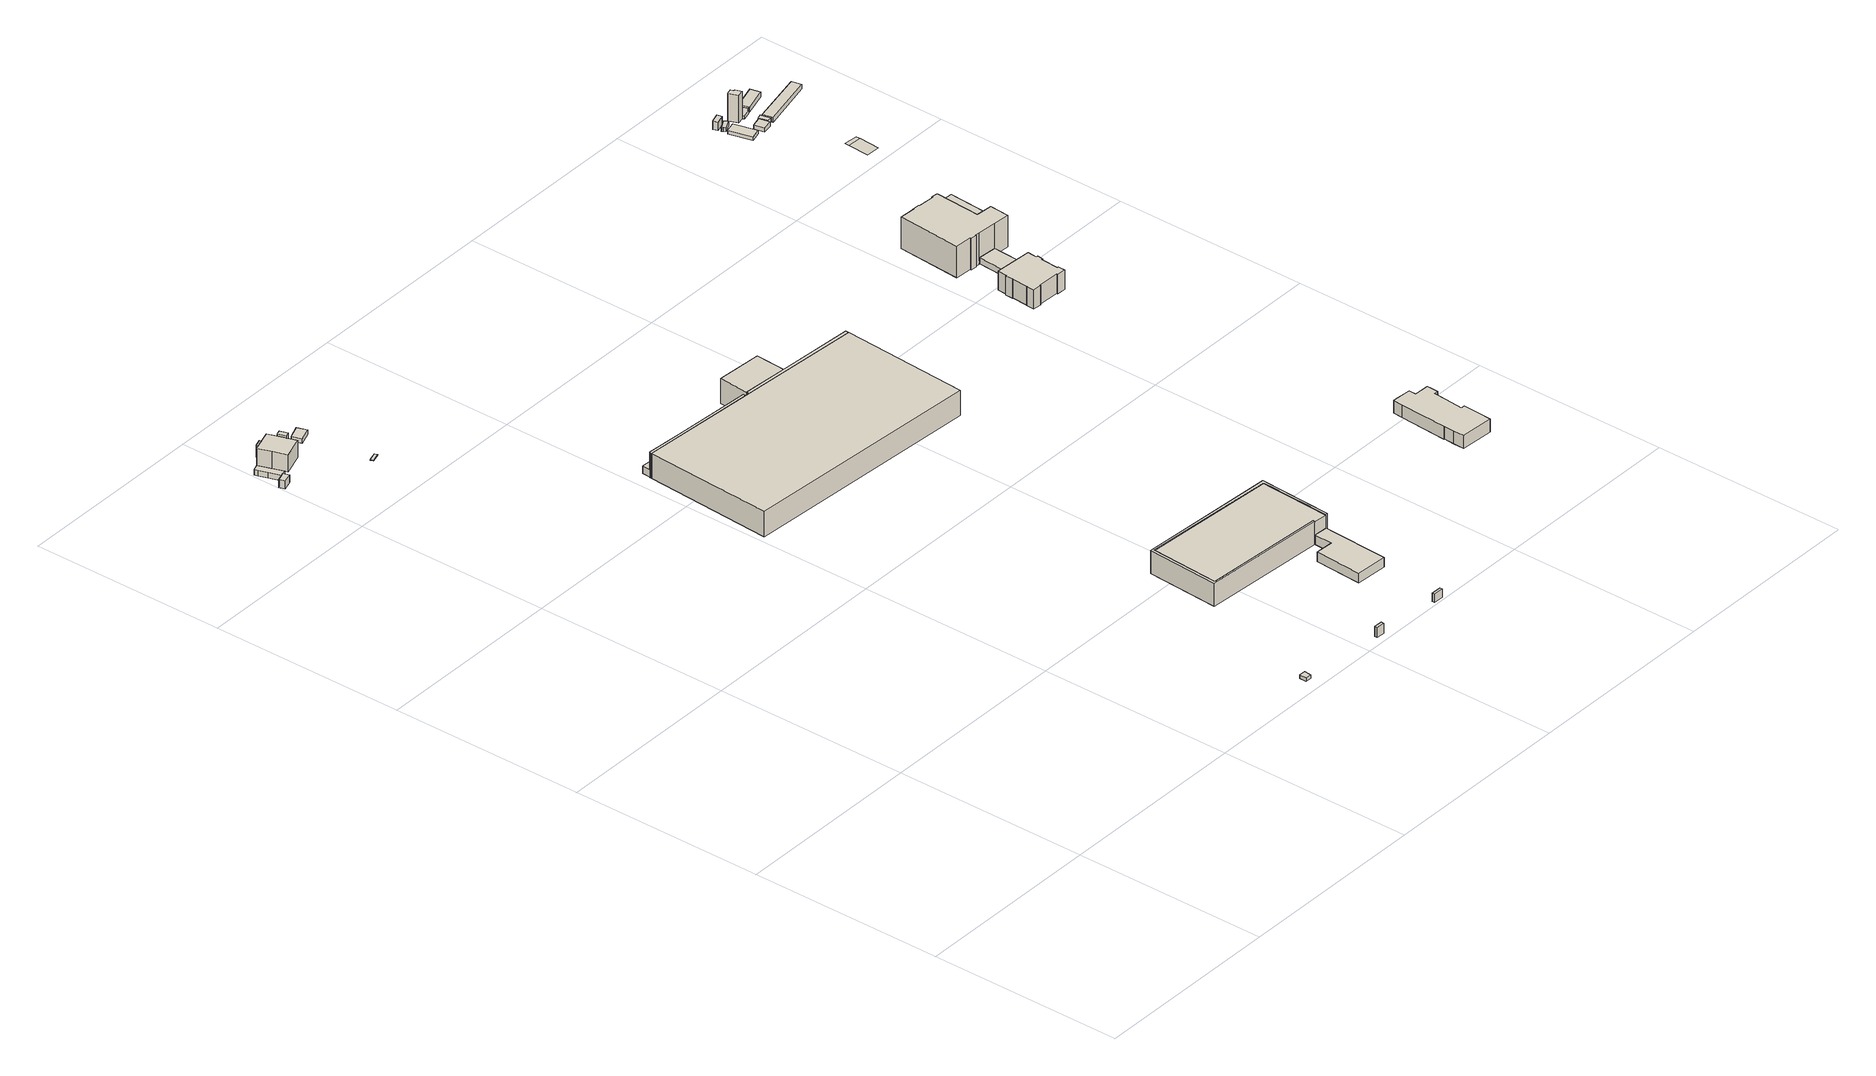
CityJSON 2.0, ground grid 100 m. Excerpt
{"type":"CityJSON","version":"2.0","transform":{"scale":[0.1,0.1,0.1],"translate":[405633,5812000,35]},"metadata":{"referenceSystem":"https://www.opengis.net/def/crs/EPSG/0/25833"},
"CityObjects":{
"building1":{"type":"Building","attributes":{"Gemeindeschluessel":"11000009","BezugspunktDach":"2200","function":"51009_1610","measuredHeight":4.04,"storeysAboveGround":0},"address":[{"country":"Germany","locality":"Berlin"}],"geometry":[{"type":"Solid","lod":"1","boundaries":[[[[0,1,2,3]],[[4,5,6,7]],[[4,7,3,2]],[[5,4,2,1]],[[6,5,1,0]],[[7,6,0,3]]]]}]},
"building2":{"type":"Building","attributes":{"Gemeindeschluessel":"11000009","BezugspunktDach":"2200","function":"31001_2000","measuredHeight":4.03,"storeysAboveGround":1},"address":[{"country":"Germany","locality":"Berlin","thoroughfareNumber":"379 (1)","thoroughfareName":"Fürstenwalder Damm"}],"geometry":[{"type":"Solid","lod":"1","boundaries":[[[[8,9,10,11,12,13,14]],[[15,16,17,18,19,20,21]],[[15,21,14,13]],[[16,15,13,12]],[[17,16,12,11]],[[18,17,11,10]],[[19,18,10,9]],[[20,19,9,8]],[[21,20,8,14]]]]}]},
"building3":{"type":"Building","attributes":{"Gemeindeschluessel":"11000009","function":"31001_1010"},"address":[{"country":"Germany","locality":"Berlin","thoroughfareNumber":"379","thoroughfareName":"Fürstenwalder Damm"}],"children":["building3-1","building3-2","building3-3"]},
"building3-1":{"type":"BuildingPart","attributes":{"BezugspunktDach":"2200","measuredHeight":10.67,"storeysAboveGround":2},"parents":["building3"],"geometry":[{"type":"MultiSurface","lod":"1","boundaries":[[[22,23,24,25,26,27,28,29,30,31]],[[32,33,34,35,36,37,38,39,40,41]],[[32,41,31,30]],[[42,43,44,30,29]],[[33,32,45,46]],[[34,33,46,47,48,42,29,28]],[[35,34,28,27]],[[38,37,25,24]],[[39,38,24,23]],[[40,39,23,22]],[[41,40,22,31]],[[46,45,44,43,42]],[[42,48,47,46]],[[36,35,27,26]],[[36,26,25,37]]]}]},
"building3-2":{"type":"BuildingPart","attributes":{"BezugspunktDach":"2200","measuredHeight":6.36,"storeysAboveGround":2},"parents":["building3"],"geometry":[{"type":"Solid","lod":"1","boundaries":[[[[43,48,49,50]],[[51,47,45,52]],[[51,52,50,49]],[[47,51,49,48]],[[52,45,43,50]],[[45,47,48,43]]]]}]},
"building3-3":{"type":"BuildingPart","attributes":{"BezugspunktDach":"2200","measuredHeight":10.17,"storeysAboveGround":2},"parents":["building3"],"geometry":[{"type":"MultiSurface","lod":"1","boundaries":[[[53,54,55,56]],[[57,58,37,35]],[[57,35,56,55]],[[58,57,55,54]],[[37,58,54,53]],[[35,27,26,36,35,37,59,37,36,26,25,53,56]],[[36,26,27,35]],[[25,26,36,37,59]]]}]},
"building4":{"type":"Building","attributes":{"Gemeindeschluessel":"11000009","BezugspunktDach":"2200","function":"51009_1610","measuredHeight":1.91,"storeysAboveGround":0},"address":[{"country":"Germany","locality":"Berlin"}],"geometry":[{"type":"Solid","lod":"1","boundaries":[[[[60,61,62,63]],[[64,65,66,67]],[[64,67,63,62]],[[65,64,62,61]],[[66,65,61,60]],[[67,66,60,63]]]]}]},
"building5":{"type":"Building","attributes":{"Gemeindeschluessel":"11000009","BezugspunktDach":"2200","function":"31001_2412","measuredHeight":0.226,"storeysAboveGround":1},"address":[{"country":"Germany","locality":"Berlin","thoroughfareNumber":"386","thoroughfareName":"Fürstenwalder Damm"}],"geometry":[{"type":"Solid","lod":"1","boundaries":[[[[68,69,70,71]],[[72,73,74,75]],[[72,75,71,70]],[[73,72,70,69]],[[74,73,69,68]],[[75,74,68,71]]]]}]},
"building6":{"type":"Building","attributes":{"Gemeindeschluessel":"11000009","BezugspunktDach":"2200","function":"31001_2000","measuredHeight":2.48,"storeysAboveGround":1},"address":[{"country":"Germany","locality":"Berlin","thoroughfareNumber":"381 (2)","thoroughfareName":"Fürstenwalder Damm"}],"geometry":[{"type":"Solid","lod":"1","boundaries":[[[[76,77,78,79]],[[80,81,82,83]],[[80,83,79,78]],[[81,80,78,77]],[[82,81,77,76]],[[83,82,76,79]]]]}]},
"building7":{"type":"Building","attributes":{"Gemeindeschluessel":"11000009","BezugspunktDach":"2200","function":"51009_1610","measuredHeight":5.46,"storeysAboveGround":0},"address":[{"country":"Germany","locality":"Berlin"}],"geometry":[{"type":"Solid","lod":"1","boundaries":[[[[84,85,86,87]],[[88,89,90,91]],[[88,91,87,86]],[[89,88,86,85]],[[90,89,85,84]],[[91,90,84,87]]]]}]},
"building8":{"type":"Building","attributes":{"Gemeindeschluessel":"11000009","BezugspunktDach":"2200","function":"51009_1610","measuredHeight":4.12,"storeysAboveGround":0},"address":[{"country":"Germany","locality":"Berlin"}],"geometry":[{"type":"Solid","lod":"1","boundaries":[[[[92,93,94,95]],[[96,97,98,99]],[[96,99,95,94]],[[97,96,94,93]],[[98,97,93,92]],[[99,98,92,95]]]]}]},
"building9":{"type":"Building","attributes":{"Gemeindeschluessel":"11000009","function":"31001_2000"},"address":[{"country":"Germany","locality":"Berlin","thoroughfareNumber":"388 (25)","thoroughfareName":"Fürstenwalder Damm"}],"children":["building9-1","building9-2"]},
"building9-1":{"type":"BuildingPart","attributes":{"BezugspunktDach":"2200","measuredHeight":11.94,"storeysAboveGround":3},"parents":["building9"],"geometry":[{"type":"MultiSurface","lod":"1","boundaries":[[[100,101,102,103,104,105]],[[106,107,108,109,110,111]],[[106,111,105,104]],[[107,106,104,103]],[[108,107,103,102]],[[112,113,102,101]],[[109,108,114,115]],[[110,109,101,100]],[[111,110,100,105]],[[115,114,113,112]]]}]},
"building9-2":{"type":"BuildingPart","attributes":{"BezugspunktDach":"2200","measuredHeight":4.95,"storeysAboveGround":3},"parents":["building9"],"geometry":[{"type":"Solid","lod":"1","boundaries":[[[[116,113,112,117,118,119]],[[120,121,115,114,122,123]],[[120,123,119,118]],[[121,120,118,117]],[[115,121,117,112]],[[122,114,113,116]],[[123,122,116,119]],[[114,115,112,113]]]]}]},
"building10":{"type":"Building","attributes":{"Gemeindeschluessel":"11000009","BezugspunktDach":"2200","function":"51009_1610","measuredHeight":12.32,"storeysAboveGround":0},"address":[{"country":"Germany","locality":"Berlin"}],"geometry":[{"type":"Solid","lod":"1","boundaries":[[[[124,125,126,127,128,129,130,131,132,133]],[[134,135,136,108,107,106,111,110,109,137]],[[134,137,133,132]],[[135,134,132,131]],[[136,135,131,130]],[[108,136,130,129]],[[107,108,129,128]],[[106,107,128,127]],[[111,106,127,126]],[[110,111,126,125]],[[109,110,125,124]],[[137,109,124,133]]]]}]},
"building11":{"type":"Building","attributes":{"Gemeindeschluessel":"11000009","BezugspunktDach":"2200","function":"51009_1610","measuredHeight":4.41,"storeysAboveGround":0},"address":[{"country":"Germany","locality":"Berlin"}],"geometry":[{"type":"Solid","lod":"1","boundaries":[[[[138,139,140,141]],[[142,143,144,145]],[[142,145,141,140]],[[143,142,140,139]],[[144,143,139,138]],[[145,144,138,141]]]]}]},
"building12":{"type":"Building","attributes":{"Gemeindeschluessel":"11000009","function":"31001_3020"},"address":[{"country":"Germany","locality":"Berlin","thoroughfareNumber":"388 (1)","thoroughfareName":"Fürstenwalder Damm"}],"children":["building12-1","building12-2","building12-3","building12-4"]},
"building12-1":{"type":"BuildingPart","attributes":{"BezugspunktDach":"2200","measuredHeight":13.24,"storeysAboveGround":4},"parents":["building12"],"geometry":[{"type":"MultiSurface","lod":"1","boundaries":[[[146,147,148,149,150,151]],[[152,153,154,155,156,157]],[[152,157,151,150]],[[158,159,150,149]],[[154,153,149,148]],[[160,161,148,147]],[[156,155,147,146]],[[157,156,146,151]],[[153,152,159,158]],[[155,154,161,160]]]}]},
"building12-2":{"type":"BuildingPart","attributes":{"BezugspunktDach":"2200","measuredHeight":13.29,"storeysAboveGround":4},"parents":["building12"],"geometry":[{"type":"Solid","lod":"1","boundaries":[[[[158,162,163,164,165,166,159]],[[167,168,169,170,171,153,152]],[[167,152,159,166]],[[168,167,166,165]],[[169,168,165,164]],[[170,169,164,163]],[[171,170,163,162]],[[153,171,162,158]],[[152,153,158,159]]]]}]},
"building12-3":{"type":"BuildingPart","attributes":{"BezugspunktDach":"2200","measuredHeight":13.14,"storeysAboveGround":4},"parents":["building12"],"geometry":[{"type":"MultiSurface","lod":"1","boundaries":[[[160,172,173,174,161]],[[175,176,177,155,154]],[[175,154,161,174]],[[178,179,174,173]],[[177,176,173,172]],[[155,177,172,160]],[[176,175,179,178]],[[155,160,161,154]]]}]},
"building12-4":{"type":"BuildingPart","attributes":{"BezugspunktDach":"2200","measuredHeight":13.14,"storeysAboveGround":4},"parents":["building12"],"geometry":[{"type":"Solid","lod":"1","boundaries":[[[[178,180,181,179]],[[182,183,176,175]],[[182,175,179,181]],[[183,182,181,180]],[[176,183,180,178]],[[175,176,178,179]]]]}]},
"building13":{"type":"Building","attributes":{"Gemeindeschluessel":"11000009","BezugspunktDach":"2200","function":"31001_2521","measuredHeight":6.81,"storeysAboveGround":1},"address":[{"country":"Germany","locality":"Berlin","thoroughfareNumber":"65","thoroughfareName":"Charlotte-E.-Pauly-Straße"}],"geometry":[{"type":"Solid","lod":"1","boundaries":[[[[184,185,186,187,188,189,190,191,192,193,194,195,196,197,198,199]],[[200,201,202,203,204,205,206,207,208,209,210,211,212,213,214,215]],[[200,215,199,198]],[[201,200,198,197]],[[202,201,197,196]],[[203,202,196,195]],[[204,203,195,194]],[[205,204,194,193]],[[206,205,193,192]],[[207,206,192,191]],[[208,207,191,190]],[[209,208,190,189]],[[210,209,189,188]],[[211,210,188,187]],[[212,211,187,186]],[[213,212,186,185]],[[214,213,185,184]],[[215,214,184,199]]]]}]},
"building14":{"type":"Building","attributes":{"Gemeindeschluessel":"11000009","function":"31001_2000"},"address":[{"country":"Germany","locality":"Berlin","thoroughfareNumber":"388","thoroughfareName":"Fürstenwalder Damm"}],"children":["building14-1","building14-2","building14-3","building14-4"]},
"building14-1":{"type":"BuildingPart","attributes":{"BezugspunktDach":"2200","measuredHeight":16.5,"storeysAboveGround":3},"parents":["building14"],"geometry":[{"type":"MultiSurface","lod":"1","boundaries":[[[216,217,218,219,220,221,222,223,224,225,226,227,228,229,230,231,232,233,234]],[[235,236,237,238,239,240,241,242,243,244,245,246,247,248,249,250,251,252,253]],[[235,253,234,233]],[[236,235,233,232]],[[237,236,232,231]],[[238,237,231,230]],[[239,238,230,229]],[[240,239,229,228]],[[241,240,228,227]],[[242,241,227,226]],[[243,242,226,225]],[[254,255,256,257,244,243,225,224]],[[258,254,224,223]],[[245,244,254,257,259,260]],[[246,245,223,222]],[[247,246,222,221]],[[261,262,263,264,265,248,247,266,267,264,263,268,269,221,220]],[[249,248,220,219]],[[250,249,219,218]],[[251,250,218,217]],[[252,251,217,216]],[[253,252,216,234]],[[257,256,255,254]],[[260,259,257,254,258]],[[265,264,263,262,261]],[[263,264,267,268]],[[269,268,270,267,266]]]}]},
"building14-2":{"type":"BuildingPart","attributes":{"BezugspunktDach":"2200","measuredHeight":10.04,"storeysAboveGround":3},"parents":["building14"],"geometry":[{"type":"MultiSurface","lod":"1","boundaries":[[[271,272,273,274,275,276,277,278,279,280,281,282,283,284,285,286,287,288,289,290,291]],[[292,293,294,295,296,297,298,299,300,301,302,303,304,305,306,307,308,309,310,311,312]],[[292,312,291,290]],[[293,292,290,289]],[[294,293,289,288]],[[295,294,288,287]],[[296,295,287,286]],[[297,296,286,285]],[[298,297,285,284]],[[299,298,284,283]],[[300,299,313,314,315,316,317,318,319,320,321,283,282]],[[301,300,282,281]],[[302,301,281,280]],[[303,302,280,279]],[[304,303,279,278]],[[305,304,278,277]],[[306,305,277,276]],[[307,306,276,275]],[[308,307,275,274]],[[309,308,274,273]],[[310,309,273,272]],[[311,310,272,271]],[[312,311,271,291]],[[317,316,315,318]],[[315,314,319,318]],[[321,320,319,322,314,313]]]}]},
"building14-3":{"type":"BuildingPart","attributes":{"BezugspunktDach":"2200","measuredHeight":3.46,"storeysAboveGround":3},"parents":["building14"],"geometry":[{"type":"Solid","lod":"1","boundaries":[[[[319,318,317,269,268,263,262,320]],[[265,264,267,266,316,315,314,313]],[[265,313,320,262]],[[316,266,269,317]],[[264,265,262,263]],[[267,264,263,268]],[[267,268,269,266]],[[315,316,317,318]],[[314,315,318,319]],[[314,319,320,313]]]]}]},
"building14-4":{"type":"BuildingPart","attributes":{"BezugspunktDach":"2200","measuredHeight":11.56,"storeysAboveGround":3},"parents":["building14"],"geometry":[{"type":"Solid","lod":"1","boundaries":[[[[258,323,255,254]],[[256,324,259,257]],[[324,256,255,323]],[[259,324,323,258]],[[257,254,255,256]],[[257,259,258,254]]]]}]},
"building15":{"type":"Building","attributes":{"Gemeindeschluessel":"11000009","BezugspunktDach":"2200","function":"31001_2000","measuredHeight":1.93,"storeysAboveGround":1},"address":[{"country":"Germany","locality":"Berlin","thoroughfareNumber":"412 (13)","thoroughfareName":"Fürstenwalder Damm"}],"geometry":[{"type":"Solid","lod":"1","boundaries":[[[[325,326,327,328]],[[329,330,331,332]],[[329,332,328,327]],[[330,329,327,326]],[[331,330,326,325]],[[332,331,325,328]]]]}]},
"building16":{"type":"Building","attributes":{"Gemeindeschluessel":"11000009","BezugspunktDach":"2200","function":"31001_2000","measuredHeight":4.41,"storeysAboveGround":1},"address":[{"country":"Germany","locality":"Berlin","thoroughfareNumber":"412 (11)","thoroughfareName":"Fürstenwalder Damm"}],"geometry":[{"type":"Solid","lod":"1","boundaries":[[[[333,334,335,336]],[[337,338,339,340]],[[337,340,336,335]],[[338,337,335,334]],[[339,338,334,333]],[[340,339,333,336]]]]}]},
"building17":{"type":"Building","attributes":{"Gemeindeschluessel":"11000009","BezugspunktDach":"2200","function":"31001_2000","measuredHeight":2.33,"storeysAboveGround":1},"address":[{"country":"Germany","locality":"Berlin","thoroughfareNumber":"412 (12)","thoroughfareName":"Fürstenwalder Damm"}],"geometry":[{"type":"Solid","lod":"1","boundaries":[[[[341,342,343,344,345,346,347]],[[348,349,350,351,352,353,354]],[[348,354,347,346]],[[349,348,346,345]],[[350,349,345,344]],[[351,350,344,343]],[[352,351,343,342]],[[353,352,342,341]],[[354,353,341,347]]]]}]},
"building18":{"type":"Building","attributes":{"Gemeindeschluessel":"11000009","BezugspunktDach":"2200","function":"31001_1010","measuredHeight":2.81,"storeysAboveGround":1},"address":[{"country":"Germany","locality":"Berlin","thoroughfareNumber":"412 (20)","thoroughfareName":"Fürstenwalder Damm"}],"geometry":[{"type":"Solid","lod":"1","boundaries":[[[[355,356,357,358,359]],[[360,361,362,363,364]],[[360,364,359,358]],[[361,360,358,357]],[[362,361,357,356]],[[363,362,356,355]],[[364,363,355,359]]]]}]},
"building19":{"type":"Building","attributes":{"Gemeindeschluessel":"11000009","BezugspunktDach":"2200","function":"31001_2000","measuredHeight":0.016,"storeysAboveGround":1},"address":[{"country":"Germany","locality":"Berlin","thoroughfareNumber":"388 (2)","thoroughfareName":"Fürstenwalder Damm"}],"geometry":[{"type":"MultiSurface","lod":"1","boundaries":[[[365,366,367,368]]]}]},
"building20":{"type":"Building","attributes":{"Gemeindeschluessel":"11000009","function":"31001_2000"},"address":[{"country":"Germany","locality":"Berlin","thoroughfareNumber":"412 (17)","thoroughfareName":"Fürstenwalder Damm"}],"children":["building20-1","building20-2"]},
"building20-1":{"type":"BuildingPart","attributes":{"BezugspunktDach":"2200","measuredHeight":14.51,"storeysAboveGround":1},"parents":["building20"],"geometry":[{"type":"Solid","lod":"1","boundaries":[[[[369,370,371,372,373,374]],[[375,376,377,378,379,380]],[[375,380,374,373]],[[376,375,373,372]],[[377,376,372,371]],[[378,377,371,370],[378,381,382,377]],[[379,378,370,369]],[[380,379,369,374]],[[381,378,377,382]]]]}]},
"building20-2":{"type":"BuildingPart","attributes":{"BezugspunktDach":"2200","measuredHeight":1.59,"storeysAboveGround":1},"parents":["building20"],"geometry":[{"type":"Solid","lod":"1","boundaries":[[[[381,383,384,385,386,387,388,389,390,391,382]],[[392,393,394,395,396,397,398,399,400,378,377]],[[392,377,382,391]],[[393,392,391,390]],[[394,393,390,389]],[[395,394,389,388]],[[396,395,388,387]],[[397,396,387,386]],[[398,397,386,385]],[[399,398,385,384]],[[400,399,384,383]],[[378,400,383,381]],[[381,382,377,378]]]]}]},
"building21":{"type":"Building","attributes":{"Gemeindeschluessel":"11000009","BezugspunktDach":"2200","function":"31001_1010","measuredHeight":2.27,"storeysAboveGround":1},"address":[{"country":"Germany","locality":"Berlin","thoroughfareNumber":"412 (21)","thoroughfareName":"Fürstenwalder Damm"}],"geometry":[{"type":"Solid","lod":"1","boundaries":[[[[401,402,403,404]],[[405,406,407,408]],[[405,408,404,403]],[[406,405,403,402]],[[407,406,402,401]],[[408,407,401,404]]]]}]},
"building22":{"type":"Building","attributes":{"Gemeindeschluessel":"11000009","BezugspunktDach":"2200","function":"51009_1610","measuredHeight":0.05,"storeysAboveGround":0},"address":[{"country":"Germany","locality":"Berlin"}],"geometry":[{"type":"MultiSurface","lod":"1","boundaries":[[[367,366,409,410]]]}]},
"building23":{"type":"Building","attributes":{"Gemeindeschluessel":"11000009","BezugspunktDach":"2200","function":"31001_2000","measuredHeight":2.5,"storeysAboveGround":1},"address":[{"country":"Germany","locality":"Berlin","thoroughfareNumber":"412 (18)","thoroughfareName":"Fürstenwalder Damm"}],"geometry":[{"type":"Solid","lod":"1","boundaries":[[[[411,412,413,414,415,416]],[[417,418,419,397,396,420]],[[417,420,416,415]],[[418,417,415,414]],[[419,418,414,413]],[[397,419,413,412]],[[396,397,412,411]],[[420,396,411,416]]]]}]},
"building24":{"type":"Building","attributes":{"Gemeindeschluessel":"11000009","BezugspunktDach":"2200","function":"31001_1010","measuredHeight":2.49,"storeysAboveGround":1},"address":[{"country":"Germany","locality":"Berlin","thoroughfareNumber":"412 (22)","thoroughfareName":"Fürstenwalder Damm"}],"geometry":[{"type":"Solid","lod":"1","boundaries":[[[[421,422,423,424]],[[425,426,427,428]],[[425,428,424,423]],[[426,425,423,422]],[[427,426,422,421]],[[428,427,421,424]]]]}]}
},
"vertices":[
[11,4436,54],[60,4451,54],[50,4480,54],[3,4464,54],[50,4480,13],[60,4451,13],[11,4436,13],[3,4464,13],
[13,4588,44],[28,4545,44],[49,4483,44],[81,4495,44],[60,4555,44],[38,4616,44],[7,4606,44],[38,4616,14],[60,4555,14],[81,4495,14],[49,4483,14],[28,4545,14],[13,4588,14],[7,4606,14],
[98,4577,102],[121,4508,102],[233,4544,102],[217,4593,102],[210,4613,102],[203,4635,102],[187,4682,102],[161,4674,102],[128,4663,102],[75,4646,102],[128,4663,12],[161,4674,12],[187,4682,12],[203,4635,12],[210,4613,12],[217,4593,12],[233,4544,12],[121,4508,12],[98,4577,12],[75,4646,12],[161,4674,77],[128,4663,77],[128,4663,57],[128,4663,14],[161,4674,14],[163,4674,14],[163,4674,77],
[156,4696,77],[121,4685,77],[156,4696,14],[121,4685,14],
[217,4593,114],[239,4601,114],[225,4642,114],[203,4635,114],[225,4642,12],[239,4601,12],[217,4593,83],
[1675,64,31],[1678,101,31],[1646,103,31],[1644,66,31],[1646,103,12],[1678,101,12],[1675,64,12],[1644,66,12],
[417,4270,17],[462,4284,17],[457,4300,17],[412,4285,17],[457,4300,14],[462,4284,14],[417,4270,14],[412,4285,14],
[331,4599,35],[399,4622,35],[381,4672,35],[314,4647,35],[381,4672,11],[399,4622,11],[331,4599,11],[314,4647,11],
[2097,35,68],[2138,32,68],[2139,46,68],[2096,49,68],[2139,46,14],[2138,32,14],[2097,35,14],[2096,49,14],
[1255,3247,57],[1257,3288,57],[1073,3299,57],[1070,3260,57],[1073,3299,16],[1257,3288,16],[1255,3247,16],[1070,3260,16],
[2484,704,130],[2484,694,130],[2554,689,130],[2573,1052,130],[1875,1098,130],[1853,744,130],[1875,1098,11],[2573,1052,11],[2554,689,11],[2484,694,11],[2484,704,11],[1853,744,11],[2484,694,63],[2554,689,63],[2554,689,13],[2484,694,13],
[2536,351,63],[2479,598,63],[2387,603,63],[2373,360,63],[2387,603,13],[2479,598,13],[2536,351,13],[2373,360,13],
[2484,694,134],[2484,704,134],[1853,744,134],[1875,1098,134],[2573,1052,134],[2554,689,134],[2564,689,134],[2585,1065,134],[1865,1109,134],[1842,736,134],[1865,1109,11],[2585,1065,11],[2564,689,11],[1842,736,11],
[2464,10,58],[2513,7,58],[2513,21,58],[2463,23,58],[2513,21,14],[2513,7,14],[2464,10,14],[2463,23,14],
[2282,2506,148],[2324,3161,148],[1691,3204,148],[1668,3205,148],[1069,3246,148],[1027,2586,148],[1069,3246,15],[1668,3205,15],[1691,3204,15],[2324,3161,15],[2282,2506,15],[1027,2586,15],[1668,3205,147],[1069,3246,147],[2324,3161,147],[1691,3204,147],
[1668,3213,147],[1668,3221,147],[1255,3247,147],[1070,3260,147],[1070,3253,147],[1070,3253,15],[1070,3260,15],[1255,3247,15],[1668,3221,15],[1668,3213,15],
[2325,3179,147],[1928,3205,147],[1692,3220,147],[1692,3220,15],[1928,3205,15],[2325,3179,15],[1928,3205,146],[1692,3220,146],
[1937,3359,146],[1702,3374,146],[1702,3374,15],[1937,3359,15],
[3635,646,76],[3644,796,76],[3624,797,76],[3636,956,76],[3655,955,76],[3658,1000,76],[3658,1014,76],[3581,1018,76],[3583,1055,76],[3497,1060,76],[3485,1061,76],[3481,1011,76],[3465,765,76],[3468,765,76],[3466,712,76],[3465,656,76],[3466,712,8],[3468,765,8],[3465,765,8],[3481,1011,8],[3485,1061,8],[3497,1060,8],[3583,1055,8],[3581,1018,8],[3658,1014,8],[3658,1000,8],[3655,955,8],[3636,956,8],[3624,797,8],[3644,796,8],[3635,646,8],[3465,656,8],
[3184,3177,176],[3184,3172,176],[3216,3170,176],[3216,3174,176],[3240,3172,176],[3336,3165,176],[3421,3159,176],[3428,3260,176],[3343,3266,176],[3357,3498,176],[3357,3503,176],[3323,3505,176],[3323,3500,176],[3239,3505,176],[3239,3509,176],[3204,3511,176],[3203,3507,176],[3120,3512,176],[3098,3183,176],[3120,3512,11],[3203,3507,11],[3204,3511,11],[3239,3509,11],[3239,3505,11],[3323,3500,11],[3323,3505,11],[3357,3503,11],[3357,3498,11],[3343,3266,11],[3428,3260,11],[3421,3159,11],[3336,3165,11],[3240,3172,11],[3216,3174,11],[3216,3170,11],[3184,3172,11],[3184,3177,11],[3098,3183,11],[3343,3266,131],[3357,3498,131],[3357,3498,15],[3343,3266,15],[3428,3260,131],[3428,3260,15],[3428,3260,115],[3240,3172,30],[3240,3172,46],[3288,3169,46],[3288,3169,14],[3240,3172,14],[3336,3165,14],[3329,3166,14],[3329,3166,46],[3336,3165,46],[3329,3166,30],
[3162,2769,114],[3162,2774,114],[3275,2769,114],[3275,2764,114],[3321,2762,114],[3323,2799,114],[3315,2799,114],[3321,2889,114],[3328,2889,114],[3330,2921,114],[3322,2921,114],[3325,2970,114],[3227,2976,114],[3135,2982,114],[3132,2933,114],[3126,2934,114],[3125,2895,114],[3128,2895,114],[3123,2810,114],[3120,2811,114],[3119,2771,114],[3120,2811,13],[3123,2810,13],[3128,2895,13],[3125,2895,13],[3126,2934,13],[3132,2933,13],[3135,2982,13],[3227,2976,13],[3325,2970,13],[3322,2921,13],[3330,2921,13],[3328,2889,13],[3321,2889,13],[3315,2799,13],[3323,2799,13],[3321,2762,13],[3275,2764,13],[3275,2769,13],[3162,2774,13],[3162,2769,13],[3119,2771,13],[3227,2976,14],[3236,2975,14],[3276,2973,14],[3325,2970,14],[3325,2970,46],[3276,2973,46],[3236,2975,46],[3227,2976,46],[3227,2976,36],[3236,2975,30],
[3443,3493,131],[3443,3493,15],
[3360,4529,31],[3413,4543,31],[3382,4661,31],[3329,4647,31],[3382,4661,11],[3413,4543,11],[3360,4529,11],[3329,4647,11],
[3322,4693,57],[3368,4709,57],[3361,4732,57],[3314,4718,57],[3361,4732,13],[3368,4709,13],[3322,4693,13],[3314,4718,13],
[3332,4670,34],[3338,4660,34],[3381,4682,34],[3376,4693,34],[3375,4694,34],[3371,4704,34],[3327,4679,34],[3371,4704,13],[3375,4694,13],[3376,4693,13],[3381,4682,13],[3338,4660,13],[3332,4670,13],[3327,4679,13],
[3442,4530,34],[3492,4540,34],[3486,4567,34],[3480,4594,34],[3430,4582,34],[3480,4594,11],[3486,4567,11],[3492,4540,11],[3442,4530,11],[3430,4582,11],
[3650,4066,17],[3656,4172,17],[3586,4176,17],[3580,4069,17],
[3427,4662,156],[3460,4671,156],[3447,4703,156],[3441,4701,156],[3436,4719,156],[3408,4710,156],[3436,4719,11],[3441,4701,11],[3447,4703,11],[3460,4671,11],[3427,4662,11],[3408,4710,11],[3460,4671,27],[3447,4703,27],
[3465,4661,27],[3511,4674,27],[3509,4680,27],[3520,4683,27],[3509,4721,27],[3485,4714,27],[3480,4729,27],[3454,4723,27],[3457,4706,27],[3457,4706,11],[3454,4723,11],[3480,4729,11],[3485,4714,11],[3509,4721,11],[3520,4683,11],[3509,4680,11],[3511,4674,11],[3465,4661,11],
[3495,4553,33],[3518,4557,33],[3506,4608,33],[3484,4602,33],[3506,4608,11],[3518,4557,11],[3495,4553,11],[3484,4602,11],
[3657,4194,17],[3586,4198,17],
[3509,4721,36],[3520,4683,36],[3521,4677,36],[3641,4713,36],[3629,4764,36],[3507,4728,36],[3629,4764,11],[3641,4713,11],[3521,4677,11],[3507,4728,11],
[3525,4550,35],[3800,4612,35],[3789,4662,35],[3513,4602,35],[3789,4662,10],[3800,4612,10],[3525,4550,10],[3513,4602,10]
]}
